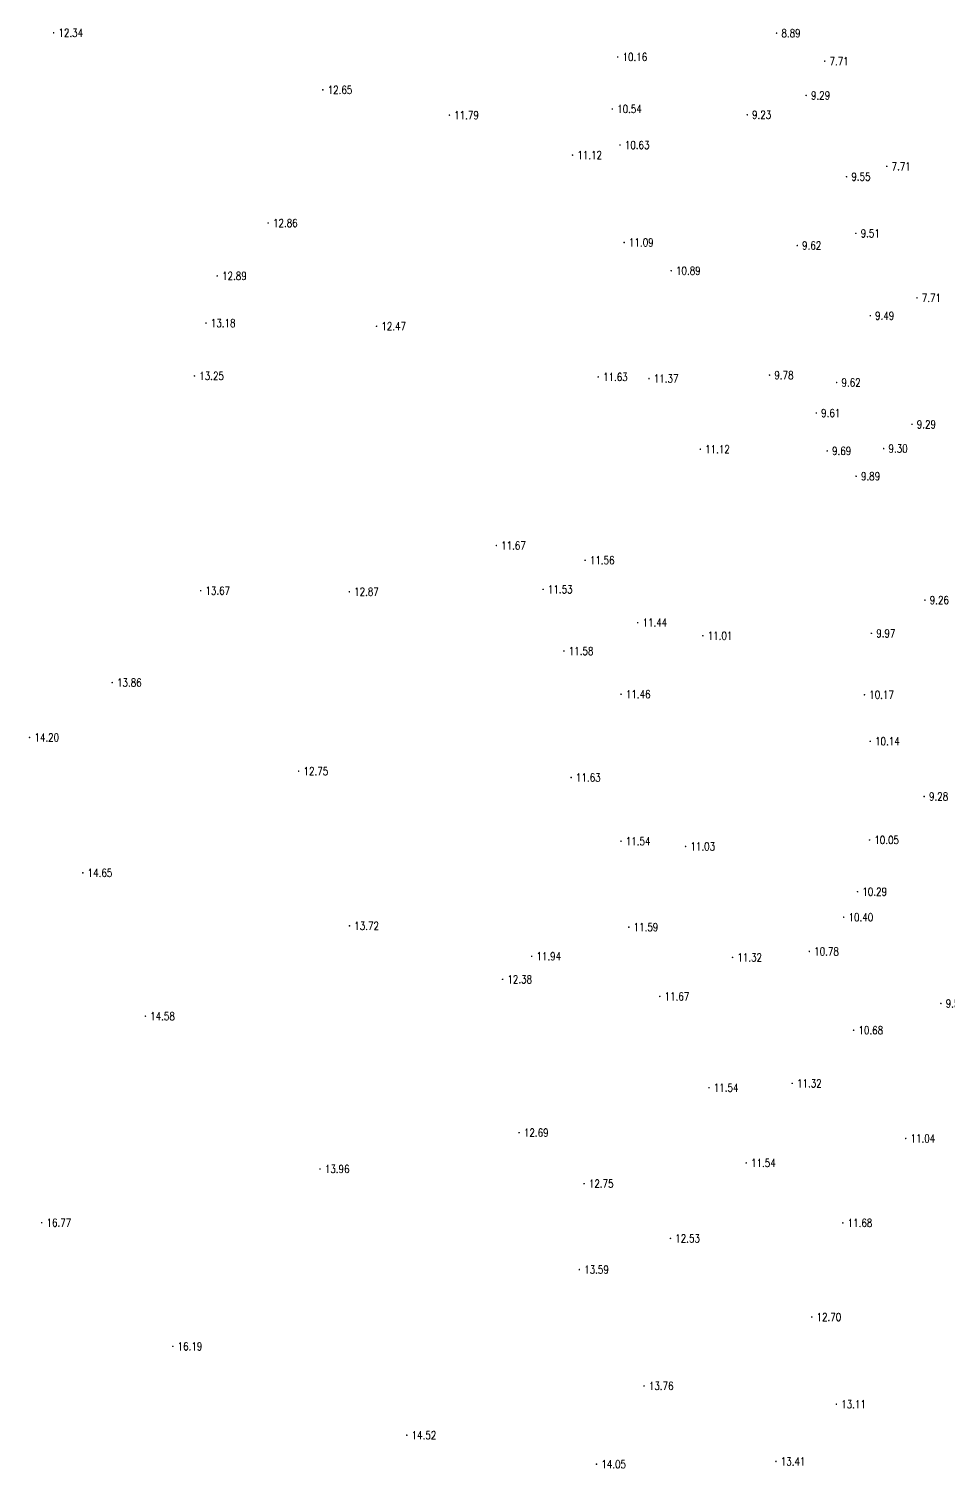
# Model space of a CAD drawing. Extents: x 476861 to 479475, y 2367369 to 2370541.
# Drawn here: x 477814.9 to 477929.7, y 2369233.4 to 2369413.2 of the extents above; entities that cross this region are included whole.
import ezdxf
from ezdxf.enums import TextEntityAlignment as Align

# ---------------------------------------------------------------- set-up
doc = ezdxf.new("R2010")
doc.units = 0
doc.header["$LTSCALE"] = 0.5
doc.layers.get('0').update_dxf_attribs({"linetype": 'CONTINUOUS'})
doc.layers.add('GCD', color=1, linetype='CONTINUOUS')
doc.styles.add('HZ', font='rs.shx', dxfattribs={"width": 0.8, "bigfont": 'hztxt.shx'})

# ---------------------------------------------------------------- blocks, each defined once
blk = doc.blocks.new('GC200')
at = {"linetype": 'Continuous', "const_width": 0.2, "flags": 128}
blk.add_lwpolyline([(-0.1, 0, 1), (0.1, 0, 1)], format="xyb", close=True, dxfattribs=at)

msp = doc.modelspace()

# ---------------------------------------------------------------- block references
at = {"layer": 'GCD', "linetype": 'Continuous'}
ref = msp.add_blockref('GC200', (477817.964, 2369412.684, 12.34), dxfattribs=dict(at, xscale=0.5, yscale=0.5, zscale=0.5))
ref.add_attrib('height', '12.34', dxfattribs={"linetype": 'Continuous', "height": 1, "style": 'HZ', "width": 0.8}).set_placement((477818.564, 2369412.684, 12.34), align=Align.MIDDLE_LEFT)
ref = msp.add_blockref('GC200', (477908.295, 2369412.639, 8.892), dxfattribs=dict(at, xscale=0.5, yscale=0.5, zscale=0.5))
ref.add_attrib('height', '8.89', dxfattribs={"linetype": 'Continuous', "height": 1, "style": 'HZ', "width": 0.8}).set_placement((477908.895, 2369412.639, 8.892), align=Align.MIDDLE_LEFT)
ref = msp.add_blockref('GC200', (477888.439, 2369409.665, 10.159), dxfattribs=dict(at, xscale=0.5, yscale=0.5, zscale=0.5))
ref.add_attrib('height', '10.16', dxfattribs={"linetype": 'Continuous', "height": 1, "style": 'HZ', "width": 0.8}).set_placement((477889.039, 2369409.665, 10.159), align=Align.MIDDLE_LEFT)
ref = msp.add_blockref('GC200', (477914.304, 2369409.142, 7.71), dxfattribs=dict(at, xscale=0.5, yscale=0.5, zscale=0.5))
ref.add_attrib('height', '7.71', dxfattribs={"linetype": 'Continuous', "height": 1, "style": 'HZ', "width": 0.8}).set_placement((477914.904, 2369409.142, 7.71), align=Align.MIDDLE_LEFT)
ref = msp.add_blockref('GC200', (477851.6, 2369405.554, 12.646), dxfattribs=dict(at, xscale=0.5, yscale=0.5, zscale=0.5))
ref.add_attrib('height', '12.65', dxfattribs={"linetype": 'Continuous', "height": 1, "style": 'HZ', "width": 0.8}).set_placement((477852.2, 2369405.554, 12.646), align=Align.MIDDLE_LEFT)
ref = msp.add_blockref('GC200', (477911.98, 2369404.863, 9.29), dxfattribs=dict(at, xscale=0.5, yscale=0.5, zscale=0.5))
ref.add_attrib('height', '9.29', dxfattribs={"linetype": 'Continuous', "height": 1, "style": 'HZ', "width": 0.8}).set_placement((477912.58, 2369404.863, 9.29), align=Align.MIDDLE_LEFT)
ref = msp.add_blockref('GC200', (477867.407, 2369402.396, 11.79), dxfattribs=dict(at, xscale=0.5, yscale=0.5, zscale=0.5))
ref.add_attrib('height', '11.79', dxfattribs={"linetype": 'Continuous', "height": 1, "style": 'HZ', "width": 0.8}).set_placement((477868.007, 2369402.396, 11.79), align=Align.MIDDLE_LEFT)
ref = msp.add_blockref('GC200', (477887.77, 2369403.167, 10.536), dxfattribs=dict(at, xscale=0.5, yscale=0.5, zscale=0.5))
ref.add_attrib('height', '10.54', dxfattribs={"linetype": 'Continuous', "height": 1, "style": 'HZ', "width": 0.8}).set_placement((477888.37, 2369403.167, 10.536), align=Align.MIDDLE_LEFT)
ref = msp.add_blockref('GC200', (477904.624, 2369402.44, 9.23), dxfattribs=dict(at, xscale=0.5, yscale=0.5, zscale=0.5))
ref.add_attrib('height', '9.23', dxfattribs={"linetype": 'Continuous', "height": 1, "style": 'HZ', "width": 0.8}).set_placement((477905.224, 2369402.44, 9.23), align=Align.MIDDLE_LEFT)
ref = msp.add_blockref('GC200', (477888.729, 2369398.666, 10.63), dxfattribs=dict(at, xscale=0.5, yscale=0.5, zscale=0.5))
ref.add_attrib('height', '10.63', dxfattribs={"linetype": 'Continuous', "height": 1, "style": 'HZ', "width": 0.8}).set_placement((477889.329, 2369398.666, 10.63), align=Align.MIDDLE_LEFT)
ref = msp.add_blockref('GC200', (477882.795, 2369397.406, 11.123), dxfattribs=dict(at, xscale=0.5, yscale=0.5, zscale=0.5))
ref.add_attrib('height', '11.12', dxfattribs={"linetype": 'Continuous', "height": 1, "style": 'HZ', "width": 0.8}).set_placement((477883.395, 2369397.406, 11.123), align=Align.MIDDLE_LEFT)
ref = msp.add_blockref('GC200', (477922.055, 2369395.999, 7.71), dxfattribs=dict(at, xscale=0.5, yscale=0.5, zscale=0.5))
ref.add_attrib('height', '7.71', dxfattribs={"linetype": 'Continuous', "height": 1, "style": 'HZ', "width": 0.8}).set_placement((477922.655, 2369395.999, 7.71), align=Align.MIDDLE_LEFT)
ref = msp.add_blockref('GC200', (477917.032, 2369394.706, 9.548), dxfattribs=dict(at, xscale=0.5, yscale=0.5, zscale=0.5))
ref.add_attrib('height', '9.55', dxfattribs={"linetype": 'Continuous', "height": 1, "style": 'HZ', "width": 0.8}).set_placement((477917.632, 2369394.706, 9.548), align=Align.MIDDLE_LEFT)
ref = msp.add_blockref('GC200', (477844.77, 2369388.92, 12.863), dxfattribs=dict(at, xscale=0.5, yscale=0.5, zscale=0.5))
ref.add_attrib('height', '12.86', dxfattribs={"linetype": 'Continuous', "height": 1, "style": 'HZ', "width": 0.8}).set_placement((477845.37, 2369388.92, 12.863), align=Align.MIDDLE_LEFT)
ref = msp.add_blockref('GC200', (477918.194, 2369387.63, 9.51), dxfattribs=dict(at, xscale=0.5, yscale=0.5, zscale=0.5))
ref.add_attrib('height', '9.51', dxfattribs={"linetype": 'Continuous', "height": 1, "style": 'HZ', "width": 0.8}).set_placement((477918.794, 2369387.63, 9.51), align=Align.MIDDLE_LEFT)
ref = msp.add_blockref('GC200', (477889.247, 2369386.49, 11.094), dxfattribs=dict(at, xscale=0.5, yscale=0.5, zscale=0.5))
ref.add_attrib('height', '11.09', dxfattribs={"linetype": 'Continuous', "height": 1, "style": 'HZ', "width": 0.8}).set_placement((477889.847, 2369386.49, 11.094), align=Align.MIDDLE_LEFT)
ref = msp.add_blockref('GC200', (477910.876, 2369386.11, 9.62), dxfattribs=dict(at, xscale=0.5, yscale=0.5, zscale=0.5))
ref.add_attrib('height', '9.62', dxfattribs={"linetype": 'Continuous', "height": 1, "style": 'HZ', "width": 0.8}).set_placement((477911.476, 2369386.11, 9.62), align=Align.MIDDLE_LEFT)
ref = msp.add_blockref('GC200', (477838.405, 2369382.31, 12.891), dxfattribs=dict(at, xscale=0.5, yscale=0.5, zscale=0.5))
ref.add_attrib('height', '12.89', dxfattribs={"linetype": 'Continuous', "height": 1, "style": 'HZ', "width": 0.8}).set_placement((477839.005, 2369382.31, 12.891), align=Align.MIDDLE_LEFT)
ref = msp.add_blockref('GC200', (477895.121, 2369382.961, 10.89), dxfattribs=dict(at, xscale=0.5, yscale=0.5, zscale=0.5))
ref.add_attrib('height', '10.89', dxfattribs={"linetype": 'Continuous', "height": 1, "style": 'HZ', "width": 0.8}).set_placement((477895.721, 2369382.961, 10.89), align=Align.MIDDLE_LEFT)
ref = msp.add_blockref('GC200', (477925.836, 2369379.575, 7.71), dxfattribs=dict(at, xscale=0.5, yscale=0.5, zscale=0.5))
ref.add_attrib('height', '7.71', dxfattribs={"linetype": 'Continuous', "height": 1, "style": 'HZ', "width": 0.8}).set_placement((477926.436, 2369379.575, 7.71), align=Align.MIDDLE_LEFT)
ref = msp.add_blockref('GC200', (477836.999, 2369376.42, 13.18), dxfattribs=dict(at, xscale=0.5, yscale=0.5, zscale=0.5))
ref.add_attrib('height', '13.18', dxfattribs={"linetype": 'Continuous', "height": 1, "style": 'HZ', "width": 0.8}).set_placement((477837.599, 2369376.42, 13.18), align=Align.MIDDLE_LEFT)
ref = msp.add_blockref('GC200', (477919.997, 2369377.342, 9.49), dxfattribs=dict(at, xscale=0.5, yscale=0.5, zscale=0.5))
ref.add_attrib('height', '9.49', dxfattribs={"linetype": 'Continuous', "height": 1, "style": 'HZ', "width": 0.8}).set_placement((477920.597, 2369377.342, 9.49), align=Align.MIDDLE_LEFT)
ref = msp.add_blockref('GC200', (477858.309, 2369376.023, 12.47), dxfattribs=dict(at, xscale=0.5, yscale=0.5, zscale=0.5))
ref.add_attrib('height', '12.47', dxfattribs={"linetype": 'Continuous', "height": 1, "style": 'HZ', "width": 0.8}).set_placement((477858.909, 2369376.023, 12.47), align=Align.MIDDLE_LEFT)
ref = msp.add_blockref('GC200', (477835.557, 2369369.82, 13.245), dxfattribs=dict(at, xscale=0.5, yscale=0.5, zscale=0.5))
ref.add_attrib('height', '13.25', dxfattribs={"linetype": 'Continuous', "height": 1, "style": 'HZ', "width": 0.8}).set_placement((477836.157, 2369369.82, 13.245), align=Align.MIDDLE_LEFT)
ref = msp.add_blockref('GC200', (477886.005, 2369369.69, 11.63), dxfattribs=dict(at, xscale=0.5, yscale=0.5, zscale=0.5))
ref.add_attrib('height', '11.63', dxfattribs={"linetype": 'Continuous', "height": 1, "style": 'HZ', "width": 0.8}).set_placement((477886.605, 2369369.69, 11.63), align=Align.MIDDLE_LEFT)
ref = msp.add_blockref('GC200', (477892.348, 2369369.486, 11.368), dxfattribs=dict(at, xscale=0.5, yscale=0.5, zscale=0.5))
ref.add_attrib('height', '11.37', dxfattribs={"linetype": 'Continuous', "height": 1, "style": 'HZ', "width": 0.8}).set_placement((477892.948, 2369369.486, 11.368), align=Align.MIDDLE_LEFT)
ref = msp.add_blockref('GC200', (477907.41, 2369369.921, 9.781), dxfattribs=dict(at, xscale=0.5, yscale=0.5, zscale=0.5))
ref.add_attrib('height', '9.78', dxfattribs={"linetype": 'Continuous', "height": 1, "style": 'HZ', "width": 0.8}).set_placement((477908.01, 2369369.921, 9.781), align=Align.MIDDLE_LEFT)
ref = msp.add_blockref('GC200', (477915.798, 2369368.995, 9.62), dxfattribs=dict(at, xscale=0.5, yscale=0.5, zscale=0.5))
ref.add_attrib('height', '9.62', dxfattribs={"linetype": 'Continuous', "height": 1, "style": 'HZ', "width": 0.8}).set_placement((477916.398, 2369368.995, 9.62), align=Align.MIDDLE_LEFT)
ref = msp.add_blockref('GC200', (477913.26, 2369365.183, 9.608), dxfattribs=dict(at, xscale=0.5, yscale=0.5, zscale=0.5))
ref.add_attrib('height', '9.61', dxfattribs={"linetype": 'Continuous', "height": 1, "style": 'HZ', "width": 0.8}).set_placement((477913.86, 2369365.183, 9.608), align=Align.MIDDLE_LEFT)
ref = msp.add_blockref('GC200', (477925.207, 2369363.768, 9.29), dxfattribs=dict(at, xscale=0.5, yscale=0.5, zscale=0.5))
ref.add_attrib('height', '9.29', dxfattribs={"linetype": 'Continuous', "height": 1, "style": 'HZ', "width": 0.8}).set_placement((477925.807, 2369363.768, 9.29), align=Align.MIDDLE_LEFT)
ref = msp.add_blockref('GC200', (477898.761, 2369360.66, 11.12), dxfattribs=dict(at, xscale=0.5, yscale=0.5, zscale=0.5))
ref.add_attrib('height', '11.12', dxfattribs={"linetype": 'Continuous', "height": 1, "style": 'HZ', "width": 0.8}).set_placement((477899.361, 2369360.66, 11.12), align=Align.MIDDLE_LEFT)
ref = msp.add_blockref('GC200', (477914.62, 2369360.448, 9.694), dxfattribs=dict(at, xscale=0.5, yscale=0.5, zscale=0.5))
ref.add_attrib('height', '9.69', dxfattribs={"linetype": 'Continuous', "height": 1, "style": 'HZ', "width": 0.8}).set_placement((477915.22, 2369360.448, 9.694), align=Align.MIDDLE_LEFT)
ref = msp.add_blockref('GC200', (477921.671, 2369360.741, 9.3), dxfattribs=dict(at, xscale=0.5, yscale=0.5, zscale=0.5))
ref.add_attrib('height', '9.30', dxfattribs={"linetype": 'Continuous', "height": 1, "style": 'HZ', "width": 0.8}).set_placement((477922.271, 2369360.741, 9.3), align=Align.MIDDLE_LEFT)
ref = msp.add_blockref('GC200', (477918.226, 2369357.29, 9.89), dxfattribs=dict(at, xscale=0.5, yscale=0.5, zscale=0.5))
ref.add_attrib('height', '9.89', dxfattribs={"linetype": 'Continuous', "height": 1, "style": 'HZ', "width": 0.8}).set_placement((477918.826, 2369357.29, 9.89), align=Align.MIDDLE_LEFT)
ref = msp.add_blockref('GC200', (477873.278, 2369348.636, 11.673), dxfattribs=dict(at, xscale=0.5, yscale=0.5, zscale=0.5))
ref.add_attrib('height', '11.67', dxfattribs={"linetype": 'Continuous', "height": 1, "style": 'HZ', "width": 0.8}).set_placement((477873.878, 2369348.636, 11.673), align=Align.MIDDLE_LEFT)
ref = msp.add_blockref('GC200', (477884.361, 2369346.789, 11.56), dxfattribs=dict(at, xscale=0.5, yscale=0.5, zscale=0.5))
ref.add_attrib('height', '11.56', dxfattribs={"linetype": 'Continuous', "height": 1, "style": 'HZ', "width": 0.8}).set_placement((477884.961, 2369346.789, 11.56), align=Align.MIDDLE_LEFT)
ref = msp.add_blockref('GC200', (477836.331, 2369342.992, 13.67), dxfattribs=dict(at, xscale=0.5, yscale=0.5, zscale=0.5))
ref.add_attrib('height', '13.67', dxfattribs={"linetype": 'Continuous', "height": 1, "style": 'HZ', "width": 0.8}).set_placement((477836.931, 2369342.992, 13.67), align=Align.MIDDLE_LEFT)
ref = msp.add_blockref('GC200', (477854.907, 2369342.861, 12.87), dxfattribs=dict(at, xscale=0.5, yscale=0.5, zscale=0.5))
ref.add_attrib('height', '12.87', dxfattribs={"linetype": 'Continuous', "height": 1, "style": 'HZ', "width": 0.8}).set_placement((477855.507, 2369342.861, 12.87), align=Align.MIDDLE_LEFT)
ref = msp.add_blockref('GC200', (477879.12, 2369343.158, 11.525), dxfattribs=dict(at, xscale=0.5, yscale=0.5, zscale=0.5))
ref.add_attrib('height', '11.53', dxfattribs={"linetype": 'Continuous', "height": 1, "style": 'HZ', "width": 0.8}).set_placement((477879.72, 2369343.158, 11.525), align=Align.MIDDLE_LEFT)
ref = msp.add_blockref('GC200', (477926.824, 2369341.815, 9.26), dxfattribs=dict(at, xscale=0.5, yscale=0.5, zscale=0.5))
ref.add_attrib('height', '9.26', dxfattribs={"linetype": 'Continuous', "height": 1, "style": 'HZ', "width": 0.8}).set_placement((477927.424, 2369341.815, 9.26), align=Align.MIDDLE_LEFT)
ref = msp.add_blockref('GC200', (477890.936, 2369339, 11.435), dxfattribs=dict(at, xscale=0.5, yscale=0.5, zscale=0.5))
ref.add_attrib('height', '11.44', dxfattribs={"linetype": 'Continuous', "height": 1, "style": 'HZ', "width": 0.8}).set_placement((477891.536, 2369339, 11.435), align=Align.MIDDLE_LEFT)
ref = msp.add_blockref('GC200', (477899.082, 2369337.362, 11.01), dxfattribs=dict(at, xscale=0.5, yscale=0.5, zscale=0.5))
ref.add_attrib('height', '11.01', dxfattribs={"linetype": 'Continuous', "height": 1, "style": 'HZ', "width": 0.8}).set_placement((477899.682, 2369337.362, 11.01), align=Align.MIDDLE_LEFT)
ref = msp.add_blockref('GC200', (477920.14, 2369337.661, 9.965), dxfattribs=dict(at, xscale=0.5, yscale=0.5, zscale=0.5))
ref.add_attrib('height', '9.97', dxfattribs={"linetype": 'Continuous', "height": 1, "style": 'HZ', "width": 0.8}).set_placement((477920.74, 2369337.661, 9.965), align=Align.MIDDLE_LEFT)
ref = msp.add_blockref('GC200', (477881.718, 2369335.454, 11.583), dxfattribs=dict(at, xscale=0.5, yscale=0.5, zscale=0.5))
ref.add_attrib('height', '11.58', dxfattribs={"linetype": 'Continuous', "height": 1, "style": 'HZ', "width": 0.8}).set_placement((477882.318, 2369335.454, 11.583), align=Align.MIDDLE_LEFT)
ref = msp.add_blockref('GC200', (477825.28, 2369331.512, 13.86), dxfattribs=dict(at, xscale=0.5, yscale=0.5, zscale=0.5))
ref.add_attrib('height', '13.86', dxfattribs={"linetype": 'Continuous', "height": 1, "style": 'HZ', "width": 0.8}).set_placement((477825.88, 2369331.512, 13.86), align=Align.MIDDLE_LEFT)
ref = msp.add_blockref('GC200', (477888.857, 2369330.052, 11.459), dxfattribs=dict(at, xscale=0.5, yscale=0.5, zscale=0.5))
ref.add_attrib('height', '11.46', dxfattribs={"linetype": 'Continuous', "height": 1, "style": 'HZ', "width": 0.8}).set_placement((477889.457, 2369330.052, 11.459), align=Align.MIDDLE_LEFT)
ref = msp.add_blockref('GC200', (477919.264, 2369329.992, 10.169), dxfattribs=dict(at, xscale=0.5, yscale=0.5, zscale=0.5))
ref.add_attrib('height', '10.17', dxfattribs={"linetype": 'Continuous', "height": 1, "style": 'HZ', "width": 0.8}).set_placement((477919.864, 2369329.992, 10.169), align=Align.MIDDLE_LEFT)
ref = msp.add_blockref('GC200', (477814.959, 2369324.66, 14.198), dxfattribs=dict(at, xscale=0.5, yscale=0.5, zscale=0.5))
ref.add_attrib('height', '14.20', dxfattribs={"linetype": 'Continuous', "height": 1, "style": 'HZ', "width": 0.8}).set_placement((477815.559, 2369324.66, 14.198), align=Align.MIDDLE_LEFT)
ref = msp.add_blockref('GC200', (477919.992, 2369324.174, 10.136), dxfattribs=dict(at, xscale=0.5, yscale=0.5, zscale=0.5))
ref.add_attrib('height', '10.14', dxfattribs={"linetype": 'Continuous', "height": 1, "style": 'HZ', "width": 0.8}).set_placement((477920.592, 2369324.174, 10.136), align=Align.MIDDLE_LEFT)
ref = msp.add_blockref('GC200', (477848.582, 2369320.447, 12.75), dxfattribs=dict(at, xscale=0.5, yscale=0.5, zscale=0.5))
ref.add_attrib('height', '12.75', dxfattribs={"linetype": 'Continuous', "height": 1, "style": 'HZ', "width": 0.8}).set_placement((477849.182, 2369320.447, 12.75), align=Align.MIDDLE_LEFT)
ref = msp.add_blockref('GC200', (477882.623, 2369319.653, 11.631), dxfattribs=dict(at, xscale=0.5, yscale=0.5, zscale=0.5))
ref.add_attrib('height', '11.63', dxfattribs={"linetype": 'Continuous', "height": 1, "style": 'HZ', "width": 0.8}).set_placement((477883.223, 2369319.653, 11.631), align=Align.MIDDLE_LEFT)
ref = msp.add_blockref('GC200', (477926.73, 2369317.283, 9.28), dxfattribs=dict(at, xscale=0.5, yscale=0.5, zscale=0.5))
ref.add_attrib('height', '9.28', dxfattribs={"linetype": 'Continuous', "height": 1, "style": 'HZ', "width": 0.8}).set_placement((477927.33, 2369317.283, 9.28), align=Align.MIDDLE_LEFT)
ref = msp.add_blockref('GC200', (477888.85, 2369311.693, 11.536), dxfattribs=dict(at, xscale=0.5, yscale=0.5, zscale=0.5))
ref.add_attrib('height', '11.54', dxfattribs={"linetype": 'Continuous', "height": 1, "style": 'HZ', "width": 0.8}).set_placement((477889.45, 2369311.693, 11.536), align=Align.MIDDLE_LEFT)
ref = msp.add_blockref('GC200', (477919.902, 2369311.849, 10.046), dxfattribs=dict(at, xscale=0.5, yscale=0.5, zscale=0.5))
ref.add_attrib('height', '10.05', dxfattribs={"linetype": 'Continuous', "height": 1, "style": 'HZ', "width": 0.8}).set_placement((477920.502, 2369311.849, 10.046), align=Align.MIDDLE_LEFT)
ref = msp.add_blockref('GC200', (477896.923, 2369311.043, 11.03), dxfattribs=dict(at, xscale=0.5, yscale=0.5, zscale=0.5))
ref.add_attrib('height', '11.03', dxfattribs={"linetype": 'Continuous', "height": 1, "style": 'HZ', "width": 0.8}).set_placement((477897.523, 2369311.043, 11.03), align=Align.MIDDLE_LEFT)
ref = msp.add_blockref('GC200', (477821.613, 2369307.745, 14.65), dxfattribs=dict(at, xscale=0.5, yscale=0.5, zscale=0.5))
ref.add_attrib('height', '14.65', dxfattribs={"linetype": 'Continuous', "height": 1, "style": 'HZ', "width": 0.8}).set_placement((477822.213, 2369307.745, 14.65), align=Align.MIDDLE_LEFT)
ref = msp.add_blockref('GC200', (477918.404, 2369305.39, 10.289), dxfattribs=dict(at, xscale=0.5, yscale=0.5, zscale=0.5))
ref.add_attrib('height', '10.29', dxfattribs={"linetype": 'Continuous', "height": 1, "style": 'HZ', "width": 0.8}).set_placement((477919.004, 2369305.39, 10.289), align=Align.MIDDLE_LEFT)
ref = msp.add_blockref('GC200', (477854.93, 2369301.124, 13.72), dxfattribs=dict(at, xscale=0.5, yscale=0.5, zscale=0.5))
ref.add_attrib('height', '13.72', dxfattribs={"linetype": 'Continuous', "height": 1, "style": 'HZ', "width": 0.8}).set_placement((477855.53, 2369301.124, 13.72), align=Align.MIDDLE_LEFT)
ref = msp.add_blockref('GC200', (477889.827, 2369300.964, 11.592), dxfattribs=dict(at, xscale=0.5, yscale=0.5, zscale=0.5))
ref.add_attrib('height', '11.59', dxfattribs={"linetype": 'Continuous', "height": 1, "style": 'HZ', "width": 0.8}).set_placement((477890.427, 2369300.964, 11.592), align=Align.MIDDLE_LEFT)
ref = msp.add_blockref('GC200', (477916.674, 2369302.203, 10.396), dxfattribs=dict(at, xscale=0.5, yscale=0.5, zscale=0.5))
ref.add_attrib('height', '10.40', dxfattribs={"linetype": 'Continuous', "height": 1, "style": 'HZ', "width": 0.8}).set_placement((477917.274, 2369302.203, 10.396), align=Align.MIDDLE_LEFT)
ref = msp.add_blockref('GC200', (477877.685, 2369297.317, 11.935), dxfattribs=dict(at, xscale=0.5, yscale=0.5, zscale=0.5))
ref.add_attrib('height', '11.94', dxfattribs={"linetype": 'Continuous', "height": 1, "style": 'HZ', "width": 0.8}).set_placement((477878.285, 2369297.317, 11.935), align=Align.MIDDLE_LEFT)
ref = msp.add_blockref('GC200', (477902.784, 2369297.18, 11.32), dxfattribs=dict(at, xscale=0.5, yscale=0.5, zscale=0.5))
ref.add_attrib('height', '11.32', dxfattribs={"linetype": 'Continuous', "height": 1, "style": 'HZ', "width": 0.8}).set_placement((477903.384, 2369297.18, 11.32), align=Align.MIDDLE_LEFT)
ref = msp.add_blockref('GC200', (477912.381, 2369297.926, 10.775), dxfattribs=dict(at, xscale=0.5, yscale=0.5, zscale=0.5))
ref.add_attrib('height', '10.78', dxfattribs={"linetype": 'Continuous', "height": 1, "style": 'HZ', "width": 0.8}).set_placement((477912.981, 2369297.926, 10.775), align=Align.MIDDLE_LEFT)
ref = msp.add_blockref('GC200', (477874.056, 2369294.439, 12.384), dxfattribs=dict(at, xscale=0.5, yscale=0.5, zscale=0.5))
ref.add_attrib('height', '12.38', dxfattribs={"linetype": 'Continuous', "height": 1, "style": 'HZ', "width": 0.8}).set_placement((477874.656, 2369294.439, 12.384), align=Align.MIDDLE_LEFT)
ref = msp.add_blockref('GC200', (477893.698, 2369292.311, 11.674), dxfattribs=dict(at, xscale=0.5, yscale=0.5, zscale=0.5))
ref.add_attrib('height', '11.67', dxfattribs={"linetype": 'Continuous', "height": 1, "style": 'HZ', "width": 0.8}).set_placement((477894.298, 2369292.311, 11.674), align=Align.MIDDLE_LEFT)
ref = msp.add_blockref('GC200', (477928.818, 2369291.427, 9.5), dxfattribs=dict(at, xscale=0.5, yscale=0.5, zscale=0.5))
ref.add_attrib('height', '9.50', dxfattribs={"linetype": 'Continuous', "height": 1, "style": 'HZ', "width": 0.8}).set_placement((477929.418, 2369291.427, 9.5), align=Align.MIDDLE_LEFT)
ref = msp.add_blockref('GC200', (477829.425, 2369289.838, 14.58), dxfattribs=dict(at, xscale=0.5, yscale=0.5, zscale=0.5))
ref.add_attrib('height', '14.58', dxfattribs={"linetype": 'Continuous', "height": 1, "style": 'HZ', "width": 0.8}).set_placement((477830.025, 2369289.838, 14.58), align=Align.MIDDLE_LEFT)
ref = msp.add_blockref('GC200', (477917.914, 2369288.078, 10.676), dxfattribs=dict(at, xscale=0.5, yscale=0.5, zscale=0.5))
ref.add_attrib('height', '10.68', dxfattribs={"linetype": 'Continuous', "height": 1, "style": 'HZ', "width": 0.8}).set_placement((477918.514, 2369288.078, 10.676), align=Align.MIDDLE_LEFT)
ref = msp.add_blockref('GC200', (477910.241, 2369281.447, 11.32), dxfattribs=dict(at, xscale=0.5, yscale=0.5, zscale=0.5))
ref.add_attrib('height', '11.32', dxfattribs={"linetype": 'Continuous', "height": 1, "style": 'HZ', "width": 0.8}).set_placement((477910.841, 2369281.447, 11.32), align=Align.MIDDLE_LEFT)
ref = msp.add_blockref('GC200', (477899.843, 2369280.907, 11.536), dxfattribs=dict(at, xscale=0.5, yscale=0.5, zscale=0.5))
ref.add_attrib('height', '11.54', dxfattribs={"linetype": 'Continuous', "height": 1, "style": 'HZ', "width": 0.8}).set_placement((477900.443, 2369280.907, 11.536), align=Align.MIDDLE_LEFT)
ref = msp.add_blockref('GC200', (477876.12, 2369275.287, 12.689), dxfattribs=dict(at, xscale=0.5, yscale=0.5, zscale=0.5))
ref.add_attrib('height', '12.69', dxfattribs={"linetype": 'Continuous', "height": 1, "style": 'HZ', "width": 0.8}).set_placement((477876.72, 2369275.287, 12.689), align=Align.MIDDLE_LEFT)
ref = msp.add_blockref('GC200', (477924.426, 2369274.561, 11.044), dxfattribs=dict(at, xscale=0.5, yscale=0.5, zscale=0.5))
ref.add_attrib('height', '11.04', dxfattribs={"linetype": 'Continuous', "height": 1, "style": 'HZ', "width": 0.8}).set_placement((477925.026, 2369274.561, 11.044), align=Align.MIDDLE_LEFT)
ref = msp.add_blockref('GC200', (477851.247, 2369270.753, 13.96), dxfattribs=dict(at, xscale=0.5, yscale=0.5, zscale=0.5))
ref.add_attrib('height', '13.96', dxfattribs={"linetype": 'Continuous', "height": 1, "style": 'HZ', "width": 0.8}).set_placement((477851.847, 2369270.753, 13.96), align=Align.MIDDLE_LEFT)
ref = msp.add_blockref('GC200', (477904.495, 2369271.507, 11.536), dxfattribs=dict(at, xscale=0.5, yscale=0.5, zscale=0.5))
ref.add_attrib('height', '11.54', dxfattribs={"linetype": 'Continuous', "height": 1, "style": 'HZ', "width": 0.8}).set_placement((477905.095, 2369271.507, 11.536), align=Align.MIDDLE_LEFT)
ref = msp.add_blockref('GC200', (477884.239, 2369268.916, 12.75), dxfattribs=dict(at, xscale=0.5, yscale=0.5, zscale=0.5))
ref.add_attrib('height', '12.75', dxfattribs={"linetype": 'Continuous', "height": 1, "style": 'HZ', "width": 0.8}).set_placement((477884.839, 2369268.916, 12.75), align=Align.MIDDLE_LEFT)
ref = msp.add_blockref('GC200', (477816.472, 2369264.04, 16.77), dxfattribs=dict(at, xscale=0.5, yscale=0.5, zscale=0.5))
ref.add_attrib('height', '16.77', dxfattribs={"linetype": 'Continuous', "height": 1, "style": 'HZ', "width": 0.8}).set_placement((477817.072, 2369264.04, 16.77), align=Align.MIDDLE_LEFT)
ref = msp.add_blockref('GC200', (477916.567, 2369264.011, 11.68), dxfattribs=dict(at, xscale=0.5, yscale=0.5, zscale=0.5))
ref.add_attrib('height', '11.68', dxfattribs={"linetype": 'Continuous', "height": 1, "style": 'HZ', "width": 0.8}).set_placement((477917.167, 2369264.011, 11.68), align=Align.MIDDLE_LEFT)
ref = msp.add_blockref('GC200', (477895.029, 2369262.076, 12.53), dxfattribs=dict(at, xscale=0.5, yscale=0.5, zscale=0.5))
ref.add_attrib('height', '12.53', dxfattribs={"linetype": 'Continuous', "height": 1, "style": 'HZ', "width": 0.8}).set_placement((477895.629, 2369262.076, 12.53), align=Align.MIDDLE_LEFT)
ref = msp.add_blockref('GC200', (477883.647, 2369258.186, 13.587), dxfattribs=dict(at, xscale=0.5, yscale=0.5, zscale=0.5))
ref.add_attrib('height', '13.59', dxfattribs={"linetype": 'Continuous', "height": 1, "style": 'HZ', "width": 0.8}).set_placement((477884.247, 2369258.186, 13.587), align=Align.MIDDLE_LEFT)
ref = msp.add_blockref('GC200', (477912.683, 2369252.256, 12.702), dxfattribs=dict(at, xscale=0.5, yscale=0.5, zscale=0.5))
ref.add_attrib('height', '12.70', dxfattribs={"linetype": 'Continuous', "height": 1, "style": 'HZ', "width": 0.8}).set_placement((477913.283, 2369252.256, 12.702), align=Align.MIDDLE_LEFT)
ref = msp.add_blockref('GC200', (477832.858, 2369248.592, 16.19), dxfattribs=dict(at, xscale=0.5, yscale=0.5, zscale=0.5))
ref.add_attrib('height', '16.19', dxfattribs={"linetype": 'Continuous', "height": 1, "style": 'HZ', "width": 0.8}).set_placement((477833.458, 2369248.592, 16.19), align=Align.MIDDLE_LEFT)
ref = msp.add_blockref('GC200', (477891.727, 2369243.646, 13.76), dxfattribs=dict(at, xscale=0.5, yscale=0.5, zscale=0.5))
ref.add_attrib('height', '13.76', dxfattribs={"linetype": 'Continuous', "height": 1, "style": 'HZ', "width": 0.8}).set_placement((477892.327, 2369243.646, 13.76), align=Align.MIDDLE_LEFT)
ref = msp.add_blockref('GC200', (477915.756, 2369241.365, 13.106), dxfattribs=dict(at, xscale=0.5, yscale=0.5, zscale=0.5))
ref.add_attrib('height', '13.11', dxfattribs={"linetype": 'Continuous', "height": 1, "style": 'HZ', "width": 0.8}).set_placement((477916.356, 2369241.365, 13.106), align=Align.MIDDLE_LEFT)
ref = msp.add_blockref('GC200', (477862.088, 2369237.492, 14.519), dxfattribs=dict(at, xscale=0.5, yscale=0.5, zscale=0.5))
ref.add_attrib('height', '14.52', dxfattribs={"linetype": 'Continuous', "height": 1, "style": 'HZ', "width": 0.8}).set_placement((477862.688, 2369237.492, 14.519), align=Align.MIDDLE_LEFT)
ref = msp.add_blockref('GC200', (477908.21, 2369234.22, 13.41), dxfattribs=dict(at, xscale=0.5, yscale=0.5, zscale=0.5))
ref.add_attrib('height', '13.41', dxfattribs={"linetype": 'Continuous', "height": 1, "style": 'HZ', "width": 0.8}).set_placement((477908.81, 2369234.22, 13.41), align=Align.MIDDLE_LEFT)
ref = msp.add_blockref('GC200', (477885.792, 2369233.87, 14.045), dxfattribs=dict(at, xscale=0.5, yscale=0.5, zscale=0.5))
ref.add_attrib('height', '14.05', dxfattribs={"linetype": 'Continuous', "height": 1, "style": 'HZ', "width": 0.8}).set_placement((477886.392, 2369233.87, 14.045), align=Align.MIDDLE_LEFT)

doc.saveas('drawing.dxf')
